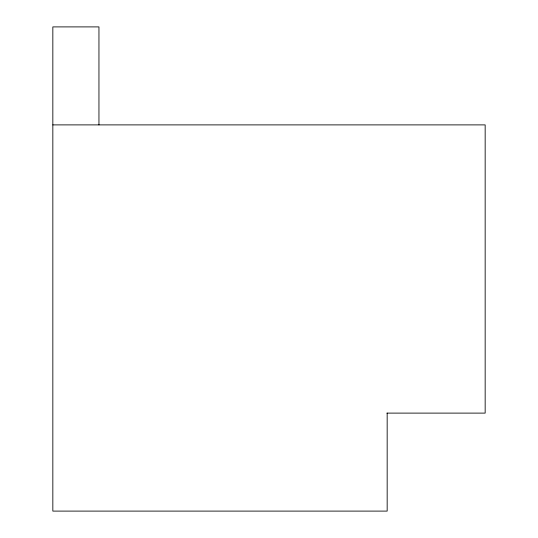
<?xml version="1.0" encoding="UTF-8"?>
<svg xmlns="http://www.w3.org/2000/svg" width="538" height="538" viewBox="0 0 538 538"><rect width="100%" height="100%" fill="white"/><g stroke="black" fill="none" stroke-linecap="round" stroke-linejoin="round"><path stroke-width="0.81" d="M52.838 124.89L485.162 124.89L485.162 413.11L386.93 413.11M387.165 413.11L387.165 511.1L52.838 511.1L52.838 26.9L98.952 26.9L98.952 124.89"/></g></svg>
